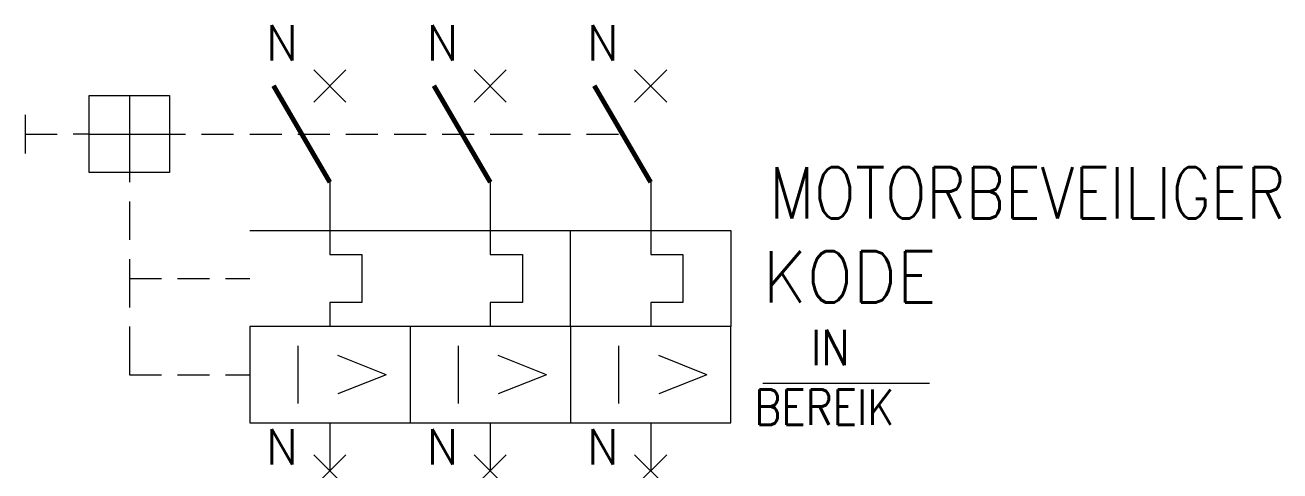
# Model space of a CAD drawing. Extents: x 61 to 139.2, y 30 to 57.8.
import ezdxf
from ezdxf.enums import TextEntityAlignment as Align

# ---------------------------------------------------------------- set-up
doc = ezdxf.new("R2010")
doc.units = 0
doc.header["$PDMODE"] = 3
doc.linetypes.add('DASHED', pattern=[0])
for name, color, linetype in [('1', 8, 'CONTINUOUS'), ('10', 8, 'DASHED'), ('11', 30, 'CONTINUOUS'), ('12', 30, 'DASHED'), ('3', 30, 'CONTINUOUS'), ('C', 7, 'CONTINUOUS')]:
    doc.layers.add(name, color=color, linetype=linetype)
doc.styles.get("Standard").update_dxf_attribs({"font": 'txt.shx'})

msp = doc.modelspace()

# ---------------------------------------------------------------- linework, layer by layer
at = {"layer": '1', "color": 0}
for p, q in [((65, 53.4), (70, 53.4)), ((65, 48.6), (65, 53.4)), ((67.5, 53.4), (67.5, 48.6)), ((70, 53.4), (70, 48.6)), ((61, 52.2), (61, 49.8)), ((61, 51), (63, 51)), ((65, 51), (64, 51)), ((65, 51), (70, 51)), ((70, 51), (71, 51)), ((72, 51), (74, 51)), ((75, 51), (77, 51)), ((78, 51), (80, 51)), ((81, 51), (83, 51)), ((84, 51), (86, 51)), ((87, 51), (89, 51)), ((90, 51), (92, 51)), ((93, 51), (95, 51)), ((96, 51), (98, 51)), ((70, 48.6), (65, 48.6)), ((67.5, 48.6), (67.5, 48)), ((80, 48), (80, 45)), ((90, 48), (90, 45)), ((100, 48), (100, 45)), ((67.5, 46.8), (67.5, 44.4)), ((75, 45), (105, 45)), ((80, 45), (80, 43.5)), ((90, 45), (90, 43.5)), ((95, 39), (95, 45)), ((100, 45), (100, 43.5)), ((105, 45), (105, 39)), ((67.5, 43.2), (67.5, 40.2)), ((80, 43.5), (82, 43.5)), ((82, 43.5), (82, 40.5)), ((90, 43.5), (92, 43.5)), ((92, 43.5), (92, 40.5)), ((100, 43.5), (102, 43.5)), ((102, 43.5), (102, 40.5)), ((67.5, 42), (69.5, 42)), ((70.5, 42), (72.5, 42)), ((73.5, 42), (75, 42)), ((82, 40.5), (80, 40.5)), ((80, 40.5), (80, 39)), ((92, 40.5), (90, 40.5)), ((90, 40.5), (90, 39)), ((102, 40.5), (100, 40.5)), ((100, 40.5), (100, 39)), ((67.5, 39), (67.5, 36)), ((75, 39), (75, 33)), ((105, 39), (75, 39)), ((85, 39), (85, 33)), ((95, 39), (95, 33)), ((105, 33), (105, 39)), ((83.5, 36), (80.5, 37.2)), ((93.5, 36), (90.5, 37.2)), ((103.5, 36), (100.5, 37.2)), ((67.5, 36), (69.5, 36)), ((70.5, 36), (72.5, 36)), ((73.5, 36), (75, 36)), ((83.5, 36), (80.5, 34.8)), ((93.5, 36), (90.5, 34.8)), ((103.5, 36), (100.5, 34.8)), ((106.992, 35.476), (117.39, 35.476)), ((75, 33), (105, 33)), ((80, 33), (80, 30)), ((90, 33), (90, 30)), ((100, 33), (100, 30))]:
    msp.add_line(p, q, dxfattribs=at)
at = {"layer": '1', "color": 0, "const_width": 0.3}
for points in [[(80, 48), (76.485, 54.022)], [(90, 48), (86.485, 54.022)], [(100, 48), (96.485, 54.022)]]:
    msp.add_lwpolyline(points, dxfattribs=at)
at = {"layer": '3', "color": 0}
for p, q in [((78, 37.8), (78, 34.2)), ((88, 37.8), (88, 34.2)), ((98, 37.8), (98, 34.2))]:
    msp.add_line(p, q, dxfattribs=at)
at = {"layer": 'C', "color": 0}
for p in [(80, 54), (90, 54), (100, 54), (80, 30), (90, 30), (100, 30)]:
    msp.add_point(p, dxfattribs=at)

# ---------------------------------------------------------------- texts
at = {"layer": '1', "color": 0, "width": 0.85}
for tag, p in [('IN', (110, 36.6)), ('BEREIK', (106.459, 32.871))]:
    msp.add_attdef(tag, p, 'In', height=2.2, dxfattribs=at)
at = {"layer": '10', "color": 0, "width": 0.95, "flags": 2}
for text, p in [('1', (78, 55.6)), ('3', (88, 55.6)), ('5', (98, 55.6)), ('2', (78, 30.4)), ('4', (88, 30.4)), ('6', (98, 30.4))]:
    msp.add_attdef('N', text=text, height=2.2, dxfattribs=at).set_placement(p, align=Align.RIGHT)
at = {"layer": '11', "color": 0, "width": 0.85, "flags": 2}
msp.add_attdef('MOTORBEVEILIGER', (107.402, 45.74), 'CMC', height=3.2, dxfattribs=at)
at = {"layer": '12', "color": 0, "width": 0.95}
msp.add_attdef('KODE', (107, 40.5), '-Q', height=3.2, dxfattribs=at)

doc.saveas('drawing.dxf')
